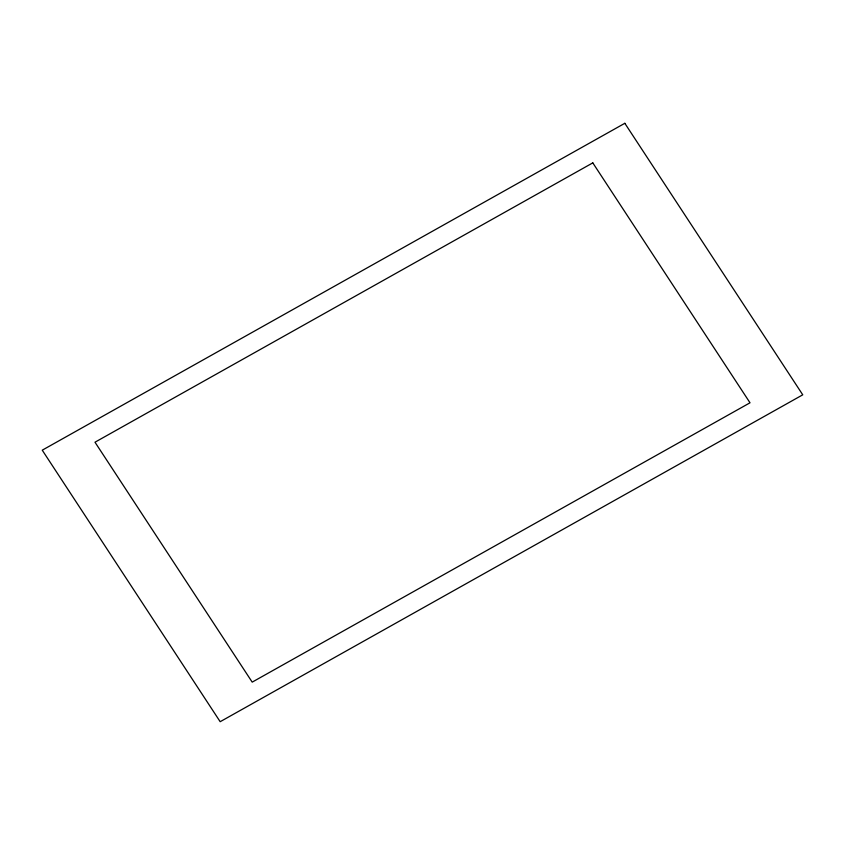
<?xml version="1.0" encoding="UTF-8"?>
<svg xmlns="http://www.w3.org/2000/svg" width="845" height="845" viewBox="0 0 845 845"><rect width="100%" height="100%" fill="white"/><g stroke="black" fill="none" stroke-linecap="round" stroke-linejoin="round"><path stroke-width="1.27" d="M624.825 123.296L42.25 450.184L220.175 721.704L802.75 394.816L624.825 123.296M592.799 162.874L94.989 442.21L252.201 682.126L750.011 402.79L592.799 162.874"/></g></svg>
